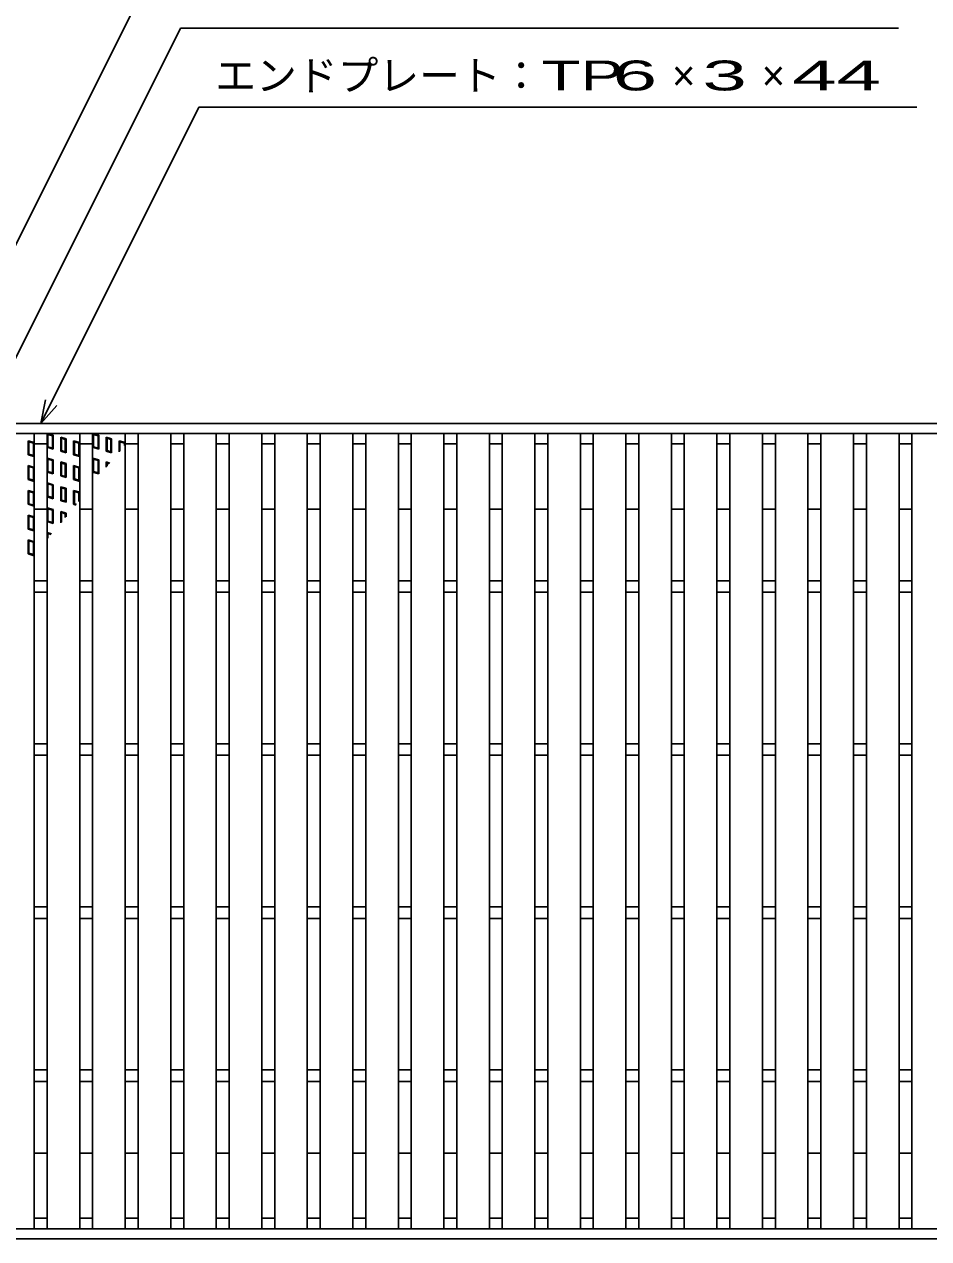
# Model space of a CAD drawing. Units: millimetres, scale not verified. Extents: x -1820 to 1736, y -1282 to 1048.
# Drawn here: x -1195 to -640, y -96 to 648 of the extents above; entities that cross this region are included whole.
import ezdxf
from ezdxf.enums import TextEntityAlignment as Align

# ---------------------------------------------------------------- set-up
doc = ezdxf.new("R2010")
doc.units = ezdxf.units.MM
doc.header["$LTSCALE"] = 10
doc.layers.add('16', color=3, linetype='Continuous', lineweight=25)
doc.layers.add('22', color=2, linetype='Continuous', lineweight=25)
doc.styles.add('ベクトル', font='')
doc.styles.get('ベクトル').set_extended_font_data('ベクトル')

msp = doc.modelspace()

# ---------------------------------------------------------------- linework, layer by layer
at = {"layer": '16'}
for p, q in [((-1348, 403.5), (-352, 403.5)), ((-1348, 397.5), (-352, 397.5)), ((-1208.5, 397.5), (-1188.5, 397.5)), ((-1188.5, -90.5), (-1188.5, 397.5)), ((-1180.6, -90.5), (-1180.6, 397.5)), ((-1180.6, 397.5), (-1160.6, 397.5)), ((-1180.6, 397.5), (-1176.8, 396.36)), ((-1180.6, 388.95), (-1180.6, 397.5)), ((-1180.12, 396.86), (-1177.27, 396.01)), ((-1180.12, 389.3), (-1180.12, 396.86)), ((-1177.27, 396.01), (-1177.27, 388.45)), ((-1176.8, 396.36), (-1176.8, 387.81)), ((-1172.21, 395.13), (-1168.98, 394.17)), ((-1172.21, 386.58), (-1172.21, 395.13)), ((-1160.6, -90.5), (-1160.6, 397.5)), ((-1152.7, -90.5), (-1152.7, 397.5)), ((-1152.7, 397.5), (-1132.7, 397.5)), ((-1152.7, 397.5), (-1148.9, 396.36)), ((-1152.7, 388.95), (-1152.7, 397.5)), ((-1152.22, 396.86), (-1149.37, 396.01)), ((-1152.22, 389.3), (-1152.22, 396.86)), ((-1149.37, 396.01), (-1149.37, 388.45)), ((-1148.9, 396.36), (-1148.9, 387.81)), ((-1144.31, 395.13), (-1141.08, 394.17)), ((-1144.31, 386.58), (-1144.31, 395.13)), ((-1132.7, -90.5), (-1132.7, 397.5)), ((-1124.8, -90.5), (-1124.8, 397.5)), ((-1124.8, 397.5), (-1104.8, 397.5)), ((-1104.8, -90.5), (-1104.8, 397.5)), ((-1096.9, -90.5), (-1096.9, 397.5)), ((-1096.9, 397.5), (-1076.9, 397.5)), ((-1076.9, -90.5), (-1076.9, 397.5)), ((-1069, -90.5), (-1069, 397.5)), ((-1069, 397.5), (-1049, 397.5)), ((-1049, -90.5), (-1049, 397.5)), ((-1041.1, -90.5), (-1041.1, 397.5)), ((-1041.1, 397.5), (-1021.1, 397.5)), ((-1021.1, -90.5), (-1021.1, 397.5)), ((-1013.2, -90.5), (-1013.2, 397.5)), ((-1013.2, 397.5), (-993.2, 397.5)), ((-993.2, -90.5), (-993.2, 397.5)), ((-985.3, -90.5), (-985.3, 397.5)), ((-985.3, 397.5), (-965.3, 397.5)), ((-965.3, -90.5), (-965.3, 397.5)), ((-957.4, -90.5), (-957.4, 397.5)), ((-957.4, 397.5), (-937.4, 397.5)), ((-937.4, -90.5), (-937.4, 397.5)), ((-929.5, -90.5), (-929.5, 397.5)), ((-929.5, 397.5), (-909.5, 397.5)), ((-909.5, -90.5), (-909.5, 397.5)), ((-901.6, -90.5), (-901.6, 397.5)), ((-901.6, 397.5), (-881.6, 397.5)), ((-881.6, -90.5), (-881.6, 397.5)), ((-873.7, -90.5), (-873.7, 397.5)), ((-873.7, 397.5), (-853.7, 397.5)), ((-853.7, -90.5), (-853.7, 397.5)), ((-845.8, -90.5), (-845.8, 397.5)), ((-845.8, 397.5), (-825.8, 397.5)), ((-825.8, -90.5), (-825.8, 397.5)), ((-817.9, -90.5), (-817.9, 397.5)), ((-817.9, 397.5), (-797.9, 397.5)), ((-797.9, -90.5), (-797.9, 397.5)), ((-790, -90.5), (-790, 397.5)), ((-790, 397.5), (-770, 397.5)), ((-770, -90.5), (-770, 397.5)), ((-762.1, -90.5), (-762.1, 397.5)), ((-762.1, 397.5), (-742.1, 397.5)), ((-742.1, -90.5), (-742.1, 397.5)), ((-734.2, -90.5), (-734.2, 397.5)), ((-734.2, 397.5), (-714.2, 397.5)), ((-714.2, -90.5), (-714.2, 397.5)), ((-706.3, -90.5), (-706.3, 397.5)), ((-706.3, 397.5), (-686.3, 397.5)), ((-686.3, -90.5), (-686.3, 397.5)), ((-678.4, -90.5), (-678.4, 397.5)), ((-678.4, 397.5), (-658.4, 397.5)), ((-658.4, -90.5), (-658.4, 397.5)), ((-650.5, -90.5), (-650.5, 397.5)), ((-650.5, 397.5), (-630.5, 397.5)), ((-1192.3, 392.94), (-1188.5, 391.8)), ((-1192.3, 384.39), (-1192.3, 392.94)), ((-1191.82, 392.3), (-1188.97, 391.45)), ((-1191.82, 384.74), (-1191.82, 392.3)), ((-1188.97, 391.45), (-1188.97, 383.89)), ((-1188.5, 391.8), (-1188.5, 383.25)), ((-1188.5, 391), (-1180.6, 391)), ((-1176.8, 387.81), (-1180.6, 388.95)), ((-1177.27, 388.45), (-1180.12, 389.3)), ((-1171.74, 394.5), (-1169.46, 393.81)), ((-1171.74, 386.94), (-1171.74, 394.5)), ((-1169.46, 393.81), (-1169.46, 386.25)), ((-1168.98, 394.17), (-1168.98, 385.62)), ((-1164.4, 392.94), (-1160.6, 391.8)), ((-1164.4, 384.39), (-1164.4, 392.94)), ((-1163.92, 392.3), (-1161.07, 391.45)), ((-1163.92, 384.74), (-1163.92, 392.3)), ((-1161.07, 391.45), (-1161.07, 383.89)), ((-1160.6, 391.8), (-1160.6, 383.25)), ((-1160.6, 391), (-1152.7, 391)), ((-1148.9, 387.81), (-1152.7, 388.95)), ((-1149.37, 388.45), (-1152.22, 389.3)), ((-1143.84, 394.5), (-1141.56, 393.81)), ((-1143.84, 386.94), (-1143.84, 394.5)), ((-1141.56, 393.81), (-1141.56, 386.25)), ((-1141.08, 394.17), (-1141.08, 385.62)), ((-1136.5, 392.94), (-1132.7, 391.8)), ((-1136.5, 386.06), (-1136.5, 392.94)), ((-1136.02, 392.3), (-1133.17, 391.45)), ((-1136.02, 386.64), (-1136.02, 392.3)), ((-1133.17, 391.45), (-1133.17, 390.12)), ((-1132.7, 391.8), (-1132.7, 390.71)), ((-1132.7, 391), (-1124.8, 391)), ((-1104.8, 391), (-1096.9, 391)), ((-1076.9, 391), (-1069, 391)), ((-1049, 391), (-1041.1, 391)), ((-1021.1, 391), (-1013.2, 391)), ((-993.2, 391), (-985.3, 391)), ((-965.3, 391), (-957.4, 391)), ((-937.4, 391), (-929.5, 391)), ((-909.5, 391), (-901.6, 391)), ((-881.6, 391), (-873.7, 391)), ((-853.7, 391), (-845.8, 391)), ((-825.8, 391), (-817.9, 391)), ((-797.9, 391), (-790, 391)), ((-770, 391), (-762.1, 391)), ((-742.1, 391), (-734.2, 391)), ((-714.2, 391), (-706.3, 391)), ((-686.3, 391), (-678.4, 391)), ((-658.4, 391), (-650.5, 391)), ((-1188.5, 383.25), (-1192.3, 384.39)), ((-1188.97, 383.89), (-1191.82, 384.74)), ((-1180.6, 382.3), (-1176.8, 381.16)), ((-1180.6, 373.75), (-1180.6, 382.3)), ((-1180.12, 381.66), (-1177.27, 380.81)), ((-1180.12, 374.1), (-1180.12, 381.66)), ((-1177.27, 380.81), (-1177.27, 373.25)), ((-1176.8, 381.16), (-1176.8, 372.61)), ((-1168.98, 385.62), (-1172.21, 386.58)), ((-1172.21, 379.93), (-1168.98, 378.97)), ((-1172.21, 371.38), (-1172.21, 379.93)), ((-1169.46, 386.25), (-1171.74, 386.94)), ((-1160.6, 383.25), (-1164.4, 384.39)), ((-1161.07, 383.89), (-1163.92, 384.74)), ((-1152.7, 382.3), (-1148.9, 381.16)), ((-1152.7, 373.75), (-1152.7, 382.3)), ((-1152.22, 381.66), (-1149.37, 380.81)), ((-1152.22, 374.1), (-1152.22, 381.66)), ((-1149.37, 380.81), (-1149.37, 373.25)), ((-1148.9, 381.16), (-1148.9, 372.61)), ((-1141.08, 385.62), (-1144.31, 386.58)), ((-1144.31, 379.93), (-1142.14, 379.28)), ((-1144.31, 376.71), (-1144.31, 379.93)), ((-1141.56, 386.25), (-1143.84, 386.94)), ((-1192.3, 377.74), (-1188.5, 376.6)), ((-1192.3, 369.19), (-1192.3, 377.74)), ((-1191.82, 377.1), (-1188.97, 376.25)), ((-1191.82, 369.54), (-1191.82, 377.1)), ((-1188.97, 376.25), (-1188.97, 368.69)), ((-1188.5, 376.6), (-1188.5, 368.05)), ((-1176.8, 372.61), (-1180.6, 373.75)), ((-1177.27, 373.25), (-1180.12, 374.1)), ((-1171.74, 379.3), (-1169.46, 378.61)), ((-1171.74, 371.74), (-1171.74, 379.3)), ((-1169.46, 378.61), (-1169.46, 371.05)), ((-1168.98, 378.97), (-1168.98, 370.42)), ((-1164.4, 377.74), (-1160.6, 376.6)), ((-1164.4, 369.19), (-1164.4, 377.74)), ((-1163.92, 377.1), (-1161.07, 376.25)), ((-1163.92, 369.54), (-1163.92, 377.1)), ((-1161.07, 376.25), (-1161.07, 368.69)), ((-1160.6, 376.6), (-1160.6, 368.05)), ((-1148.9, 372.61), (-1152.7, 373.75)), ((-1149.37, 373.25), (-1152.22, 374.1)), ((-1143.84, 379.3), (-1142.48, 378.89)), ((-1143.84, 377.27), (-1143.84, 379.3)), ((-1188.5, 368.05), (-1192.3, 369.19)), ((-1188.97, 368.69), (-1191.82, 369.54)), ((-1180.6, 367.1), (-1176.8, 365.96)), ((-1180.6, 358.55), (-1180.6, 367.1)), ((-1180.12, 366.46), (-1177.27, 365.61)), ((-1180.12, 358.9), (-1180.12, 366.46)), ((-1177.27, 365.61), (-1177.27, 358.05)), ((-1176.8, 365.96), (-1176.8, 357.41)), ((-1168.98, 370.42), (-1172.21, 371.38)), ((-1169.46, 371.05), (-1171.74, 371.74)), ((-1160.6, 368.05), (-1164.4, 369.19)), ((-1161.07, 368.69), (-1163.92, 369.54)), ((-1192.3, 362.54), (-1188.5, 361.4)), ((-1192.3, 353.99), (-1192.3, 362.54)), ((-1191.82, 361.9), (-1188.97, 361.05)), ((-1191.82, 354.34), (-1191.82, 361.9)), ((-1188.97, 361.05), (-1188.97, 353.49)), ((-1188.5, 361.4), (-1188.5, 352.85)), ((-1176.8, 357.41), (-1180.6, 358.55)), ((-1177.27, 358.05), (-1180.12, 358.9)), ((-1172.21, 364.73), (-1168.98, 363.77)), ((-1172.21, 356.18), (-1172.21, 364.73)), ((-1171.74, 364.1), (-1169.46, 363.41)), ((-1171.74, 356.54), (-1171.74, 364.1)), ((-1169.46, 363.41), (-1169.46, 355.85)), ((-1168.98, 363.77), (-1168.98, 355.22)), ((-1164.4, 362.54), (-1160.6, 361.4)), ((-1164.4, 353.99), (-1164.4, 362.54)), ((-1163.92, 361.9), (-1161.07, 361.05)), ((-1163.92, 354.34), (-1163.92, 361.9)), ((-1161.07, 361.05), (-1161.07, 355.71)), ((-1160.6, 361.4), (-1160.6, 356.27)), ((-1188.5, 352.85), (-1192.3, 353.99)), ((-1188.97, 353.49), (-1191.82, 354.34)), ((-1188.5, 351), (-1180.6, 351)), ((-1180.6, 351.9), (-1176.8, 350.76)), ((-1180.6, 343.35), (-1180.6, 351.9)), ((-1180.12, 351.26), (-1177.27, 350.41)), ((-1180.12, 343.7), (-1180.12, 351.26)), ((-1177.27, 350.41), (-1177.27, 342.85)), ((-1176.8, 350.76), (-1176.8, 342.21)), ((-1168.98, 355.22), (-1172.21, 356.18)), ((-1169.46, 355.85), (-1171.74, 356.54)), ((-1162.91, 353.54), (-1164.4, 353.99)), ((-1162.58, 353.94), (-1163.92, 354.34)), ((-1160.6, 351), (-1152.7, 351)), ((-1132.7, 351), (-1124.8, 351)), ((-1104.8, 351), (-1096.9, 351)), ((-1076.9, 351), (-1069, 351)), ((-1049, 351), (-1041.1, 351)), ((-1021.1, 351), (-1013.2, 351)), ((-993.2, 351), (-985.3, 351)), ((-965.3, 351), (-957.4, 351)), ((-937.4, 351), (-929.5, 351)), ((-909.5, 351), (-901.6, 351)), ((-881.6, 351), (-873.7, 351)), ((-853.7, 351), (-845.8, 351)), ((-825.8, 351), (-817.9, 351)), ((-797.9, 351), (-790, 351)), ((-770, 351), (-762.1, 351)), ((-742.1, 351), (-734.2, 351)), ((-714.2, 351), (-706.3, 351)), ((-686.3, 351), (-678.4, 351)), ((-658.4, 351), (-650.5, 351)), ((-1192.3, 347.34), (-1188.5, 346.2)), ((-1192.3, 338.79), (-1192.3, 347.34)), ((-1191.82, 346.7), (-1188.97, 345.85)), ((-1191.82, 339.14), (-1191.82, 346.7)), ((-1188.97, 345.85), (-1188.97, 338.29)), ((-1188.5, 346.2), (-1188.5, 337.65)), ((-1176.8, 342.21), (-1180.6, 343.35)), ((-1177.27, 342.85), (-1180.12, 343.7)), ((-1172.21, 342.54), (-1172.21, 349.53)), ((-1172.21, 349.53), (-1168.98, 348.57)), ((-1171.74, 343.1), (-1171.74, 348.9)), ((-1171.74, 348.9), (-1169.46, 348.21)), ((-1169.46, 348.21), (-1169.46, 345.8)), ((-1168.98, 348.57), (-1168.98, 346.36)), ((-1188.5, 337.65), (-1192.3, 338.79)), ((-1188.97, 338.29), (-1191.82, 339.14)), ((-1180.6, 336.7), (-1177.85, 335.88)), ((-1180.6, 332.63), (-1180.6, 336.7)), ((-1180.12, 336.06), (-1178.19, 335.48)), ((-1180.12, 333.19), (-1180.12, 336.06)), ((-1192.3, 332.14), (-1188.5, 331)), ((-1192.3, 323.59), (-1192.3, 332.14)), ((-1191.82, 331.5), (-1188.97, 330.65)), ((-1191.82, 323.94), (-1191.82, 331.5)), ((-1188.97, 330.65), (-1188.97, 323.09)), ((-1188.5, 331), (-1188.5, 322.45)), ((-1188.5, 322.45), (-1192.3, 323.59)), ((-1188.97, 323.09), (-1191.82, 323.94)), ((-1188.5, 307), (-1180.6, 307)), ((-1160.6, 307), (-1152.7, 307)), ((-1132.7, 307), (-1124.8, 307)), ((-1104.8, 307), (-1096.9, 307)), ((-1076.9, 307), (-1069, 307)), ((-1049, 307), (-1041.1, 307)), ((-1021.1, 307), (-1013.2, 307)), ((-993.2, 307), (-985.3, 307)), ((-965.3, 307), (-957.4, 307)), ((-937.4, 307), (-929.5, 307)), ((-909.5, 307), (-901.6, 307)), ((-881.6, 307), (-873.7, 307)), ((-853.7, 307), (-845.8, 307)), ((-825.8, 307), (-817.9, 307)), ((-797.9, 307), (-790, 307)), ((-770, 307), (-762.1, 307)), ((-742.1, 307), (-734.2, 307)), ((-714.2, 307), (-706.3, 307)), ((-686.3, 307), (-678.4, 307)), ((-658.4, 307), (-650.5, 307)), ((-1188.5, 300), (-1180.6, 300)), ((-1160.6, 300), (-1152.7, 300)), ((-1132.7, 300), (-1124.8, 300)), ((-1104.8, 300), (-1096.9, 300)), ((-1076.9, 300), (-1069, 300)), ((-1049, 300), (-1041.1, 300)), ((-1021.1, 300), (-1013.2, 300)), ((-993.2, 300), (-985.3, 300)), ((-965.3, 300), (-957.4, 300)), ((-937.4, 300), (-929.5, 300)), ((-909.5, 300), (-901.6, 300)), ((-881.6, 300), (-873.7, 300)), ((-853.7, 300), (-845.8, 300)), ((-825.8, 300), (-817.9, 300)), ((-797.9, 300), (-790, 300)), ((-770, 300), (-762.1, 300)), ((-742.1, 300), (-734.2, 300)), ((-714.2, 300), (-706.3, 300)), ((-686.3, 300), (-678.4, 300)), ((-658.4, 300), (-650.5, 300)), ((-1188.5, 207), (-1180.6, 207)), ((-1160.6, 207), (-1152.7, 207)), ((-1132.7, 207), (-1124.8, 207)), ((-1104.8, 207), (-1096.9, 207)), ((-1076.9, 207), (-1069, 207)), ((-1049, 207), (-1041.1, 207)), ((-1021.1, 207), (-1013.2, 207)), ((-993.2, 207), (-985.3, 207)), ((-965.3, 207), (-957.4, 207)), ((-937.4, 207), (-929.5, 207)), ((-909.5, 207), (-901.6, 207)), ((-881.6, 207), (-873.7, 207)), ((-853.7, 207), (-845.8, 207)), ((-825.8, 207), (-817.9, 207)), ((-797.9, 207), (-790, 207)), ((-770, 207), (-762.1, 207)), ((-742.1, 207), (-734.2, 207)), ((-714.2, 207), (-706.3, 207)), ((-686.3, 207), (-678.4, 207)), ((-658.4, 207), (-650.5, 207)), ((-1188.5, 200), (-1180.6, 200)), ((-1160.6, 200), (-1152.7, 200)), ((-1132.7, 200), (-1124.8, 200)), ((-1104.8, 200), (-1096.9, 200)), ((-1076.9, 200), (-1069, 200)), ((-1049, 200), (-1041.1, 200)), ((-1021.1, 200), (-1013.2, 200)), ((-993.2, 200), (-985.3, 200)), ((-965.3, 200), (-957.4, 200)), ((-937.4, 200), (-929.5, 200)), ((-909.5, 200), (-901.6, 200)), ((-881.6, 200), (-873.7, 200)), ((-853.7, 200), (-845.8, 200)), ((-825.8, 200), (-817.9, 200)), ((-797.9, 200), (-790, 200)), ((-770, 200), (-762.1, 200)), ((-742.1, 200), (-734.2, 200)), ((-714.2, 200), (-706.3, 200)), ((-686.3, 200), (-678.4, 200)), ((-658.4, 200), (-650.5, 200)), ((-1188.5, 107), (-1180.6, 107)), ((-1160.6, 107), (-1152.7, 107)), ((-1132.7, 107), (-1124.8, 107)), ((-1104.8, 107), (-1096.9, 107)), ((-1076.9, 107), (-1069, 107)), ((-1049, 107), (-1041.1, 107)), ((-1021.1, 107), (-1013.2, 107)), ((-993.2, 107), (-985.3, 107)), ((-965.3, 107), (-957.4, 107)), ((-937.4, 107), (-929.5, 107)), ((-909.5, 107), (-901.6, 107)), ((-881.6, 107), (-873.7, 107)), ((-853.7, 107), (-845.8, 107)), ((-825.8, 107), (-817.9, 107)), ((-797.9, 107), (-790, 107)), ((-770, 107), (-762.1, 107)), ((-742.1, 107), (-734.2, 107)), ((-714.2, 107), (-706.3, 107)), ((-686.3, 107), (-678.4, 107)), ((-658.4, 107), (-650.5, 107)), ((-1188.5, 100), (-1180.6, 100)), ((-1160.6, 100), (-1152.7, 100)), ((-1132.7, 100), (-1124.8, 100)), ((-1104.8, 100), (-1096.9, 100)), ((-1076.9, 100), (-1069, 100)), ((-1049, 100), (-1041.1, 100)), ((-1021.1, 100), (-1013.2, 100)), ((-993.2, 100), (-985.3, 100)), ((-965.3, 100), (-957.4, 100)), ((-937.4, 100), (-929.5, 100)), ((-909.5, 100), (-901.6, 100)), ((-881.6, 100), (-873.7, 100)), ((-853.7, 100), (-845.8, 100)), ((-825.8, 100), (-817.9, 100)), ((-797.9, 100), (-790, 100)), ((-770, 100), (-762.1, 100)), ((-742.1, 100), (-734.2, 100)), ((-714.2, 100), (-706.3, 100)), ((-686.3, 100), (-678.4, 100)), ((-658.4, 100), (-650.5, 100)), ((-1188.5, 7), (-1180.6, 7)), ((-1188.5, 0), (-1180.6, 0)), ((-1160.6, 7), (-1152.7, 7)), ((-1160.6, 0), (-1152.7, 0)), ((-1132.7, 7), (-1124.8, 7)), ((-1132.7, 0), (-1124.8, 0)), ((-1104.8, 7), (-1096.9, 7)), ((-1104.8, 0), (-1096.9, 0)), ((-1076.9, 7), (-1069, 7)), ((-1076.9, 0), (-1069, 0)), ((-1049, 7), (-1041.1, 7)), ((-1049, 0), (-1041.1, 0)), ((-1021.1, 7), (-1013.2, 7)), ((-1021.1, 0), (-1013.2, 0)), ((-993.2, 7), (-985.3, 7)), ((-993.2, 0), (-985.3, 0)), ((-965.3, 7), (-957.4, 7)), ((-965.3, 0), (-957.4, 0)), ((-937.4, 7), (-929.5, 7)), ((-937.4, 0), (-929.5, 0)), ((-909.5, 7), (-901.6, 7)), ((-909.5, 0), (-901.6, 0)), ((-881.6, 7), (-873.7, 7)), ((-881.6, 0), (-873.7, 0)), ((-853.7, 7), (-845.8, 7)), ((-853.7, 0), (-845.8, 0)), ((-825.8, 7), (-817.9, 7)), ((-825.8, 0), (-817.9, 0)), ((-797.9, 7), (-790, 7)), ((-797.9, 0), (-790, 0)), ((-770, 7), (-762.1, 7)), ((-770, 0), (-762.1, 0)), ((-742.1, 7), (-734.2, 7)), ((-742.1, 0), (-734.2, 0)), ((-714.2, 7), (-706.3, 7)), ((-714.2, 0), (-706.3, 0)), ((-686.3, 7), (-678.4, 7)), ((-686.3, 0), (-678.4, 0)), ((-658.4, 7), (-650.5, 7)), ((-658.4, 0), (-650.5, 0)), ((-1188.5, -44), (-1180.6, -44)), ((-1160.6, -44), (-1152.7, -44)), ((-1132.7, -44), (-1124.8, -44)), ((-1104.8, -44), (-1096.9, -44)), ((-1076.9, -44), (-1069, -44)), ((-1049, -44), (-1041.1, -44)), ((-1021.1, -44), (-1013.2, -44)), ((-993.2, -44), (-985.3, -44)), ((-965.3, -44), (-957.4, -44)), ((-937.4, -44), (-929.5, -44)), ((-909.5, -44), (-901.6, -44)), ((-881.6, -44), (-873.7, -44)), ((-853.7, -44), (-845.8, -44)), ((-825.8, -44), (-817.9, -44)), ((-797.9, -44), (-790, -44)), ((-770, -44), (-762.1, -44)), ((-742.1, -44), (-734.2, -44)), ((-714.2, -44), (-706.3, -44)), ((-686.3, -44), (-678.4, -44)), ((-658.4, -44), (-650.5, -44)), ((-1188.5, -84), (-1180.6, -84)), ((-1160.6, -84), (-1152.7, -84)), ((-1132.7, -84), (-1124.8, -84)), ((-1104.8, -84), (-1096.9, -84)), ((-1076.9, -84), (-1069, -84)), ((-1049, -84), (-1041.1, -84)), ((-1021.1, -84), (-1013.2, -84)), ((-993.2, -84), (-985.3, -84)), ((-965.3, -84), (-957.4, -84)), ((-937.4, -84), (-929.5, -84)), ((-909.5, -84), (-901.6, -84)), ((-881.6, -84), (-873.7, -84)), ((-853.7, -84), (-845.8, -84)), ((-825.8, -84), (-817.9, -84)), ((-797.9, -84), (-790, -84)), ((-770, -84), (-762.1, -84)), ((-742.1, -84), (-734.2, -84)), ((-714.2, -84), (-706.3, -84)), ((-686.3, -84), (-678.4, -84)), ((-658.4, -84), (-650.5, -84)), ((-1348, -90.5), (-352, -90.5)), ((-1348, -96.5), (-352, -96.5)), ((-1208.5, -90.5), (-1188.5, -90.5)), ((-1180.6, -90.5), (-1160.6, -90.5)), ((-1152.7, -90.5), (-1132.7, -90.5)), ((-1124.8, -90.5), (-1104.8, -90.5)), ((-1096.9, -90.5), (-1076.9, -90.5)), ((-1069, -90.5), (-1049, -90.5)), ((-1041.1, -90.5), (-1021.1, -90.5)), ((-1013.2, -90.5), (-993.2, -90.5)), ((-985.3, -90.5), (-965.3, -90.5)), ((-957.4, -90.5), (-937.4, -90.5)), ((-929.5, -90.5), (-909.5, -90.5)), ((-901.6, -90.5), (-881.6, -90.5)), ((-873.7, -90.5), (-853.7, -90.5)), ((-845.8, -90.5), (-825.8, -90.5)), ((-817.9, -90.5), (-797.9, -90.5)), ((-790, -90.5), (-770, -90.5)), ((-762.1, -90.5), (-742.1, -90.5)), ((-734.2, -90.5), (-714.2, -90.5)), ((-706.3, -90.5), (-686.3, -90.5)), ((-678.4, -90.5), (-658.4, -90.5)), ((-650.5, -90.5), (-630.5, -90.5))]:
    msp.add_line(p, q, dxfattribs=at)
at = {"layer": '22', "color": 4}
for p, q in [((-1328, 257), (-1111, 691)), ((-1268.25, 307), (-1098.75, 646)), ((-1098.75, 646), (-658.75, 646)), ((-1184.55, 403.5), (-1087.55, 597.5)), ((-1087.55, 597.5), (-647.55, 597.5)), ((-1184.55, 403.5), (-1181.55, 418.1)), ((-1184.55, 403.5), (-1174.55, 414.5))]:
    msp.add_line(p, q, dxfattribs=at)

# ---------------------------------------------------------------- texts
at = {"layer": '22', "style": 'ベクトル'}
for s, p in [('エンドプレート：', (-1077.55, 617)), ('×', (-797.55, 617)), ('×', (-742.55, 617))]:
    msp.add_text(s, height=18.33, dxfattribs=at).set_placement(p, align=Align.MIDDLE_LEFT)
for s, width, p in [('TP', 1.6, (-877.55, 617)), (' 6 ', 2, (-847.55, 617)), (' 3 ', 2, (-792.55, 617)), (' 44 ', 2, (-737.55, 617))]:
    msp.add_text(s, height=18.33, dxfattribs=dict(at, width=width)).set_placement(p, align=Align.MIDDLE_LEFT)

doc.saveas('drawing.dxf')
